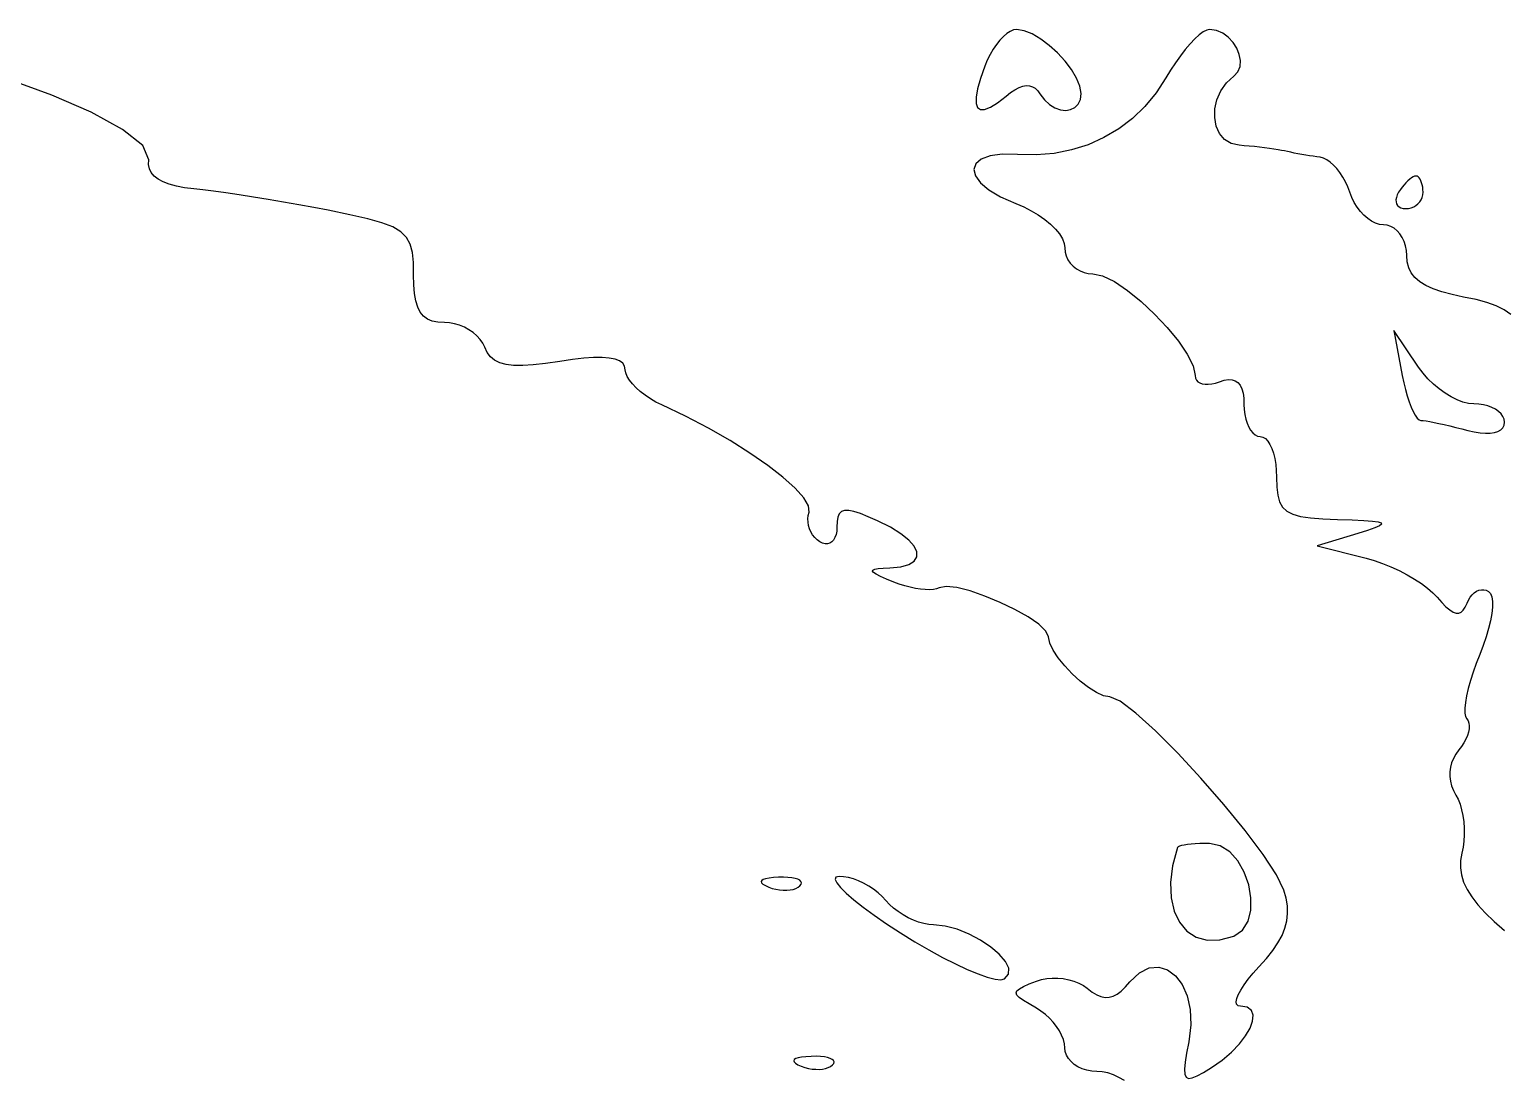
# Model space of a CAD drawing. Header units: millimetres. Extents: x 0 to 1242, y -2208 to 0.
# Drawn here: x 763.4 to 854, y -588.5 to -524 of the extents above; entities that cross this region are included whole.
import ezdxf

# ---------------------------------------------------------------- set-up
doc = ezdxf.new("R2010")
doc.units = ezdxf.units.MM
doc.layers.get('0').update_dxf_attribs({"linetype": 'CONTINUOUS'})

msp = doc.modelspace()

# ---------------------------------------------------------------- linework, layer by layer
for p, q in [((823.223688, -524.435744), (823.00975, -524.661125)), ((823.437674, -524.252207), (823.223688, -524.435744)), ((823.647616, -524.115248), (823.437674, -524.252207)), ((823.849422, -524.029601), (823.647616, -524.115248)), ((824.039, -524), (823.849422, -524.029601)), ((824.492781, -524.072212), (824.039, -524)), ((824.992768, -524.274216), (824.492781, -524.072212)), ((825.516827, -524.584064), (824.992768, -524.274216)), ((835.250374, -524.333882), (834.982048, -524.576864)), ((835.495576, -524.152568), (835.250374, -524.333882)), ((835.712002, -524.039186), (835.495576, -524.152568)), ((835.894, -524), (835.712002, -524.039186)), ((836.310015, -524.059805), (835.894, -524)), ((836.69528, -524.22536), (836.310015, -524.059805)), ((837.039025, -524.475875), (836.69528, -524.22536)), ((837.33048, -524.79056), (837.039025, -524.475875)), ((822.598386, -525.218483), (822.409144, -525.540992)), ((822.799952, -524.923616), (822.598386, -525.218483)), ((823.00975, -524.661125), (822.799952, -524.923616)), ((826.042824, -524.979808), (825.516827, -524.584064)), ((826.548625, -525.4395), (826.042824, -524.979808)), ((827.012096, -525.941192), (826.548625, -525.4395)), ((834.398632, -525.222776), (834.094846, -525.613178)), ((834.69625, -524.87525), (834.398632, -525.222776)), ((834.982048, -524.576864), (834.69625, -524.87525)), ((837.558875, -525.148625), (837.33048, -524.79056)), ((837.71344, -525.52928), (837.558875, -525.148625)), ((822.084, -526.25), (821.815222, -527.016403)), ((822.236318, -525.886409), (822.084, -526.25)), ((822.084, -526.25), (822.084, -526.25)), ((822.409144, -525.540992), (822.236318, -525.886409)), ((827.411103, -526.462936), (827.012096, -525.941192)), ((833.790544, -526.040192), (833.491378, -526.497554)), ((834.094846, -525.613178), (833.790544, -526.040192)), ((837.626455, -526.598885), (837.758, -526.2752)), ((837.783405, -525.911735), (837.71344, -525.52928)), ((837.758, -526.2752), (837.783405, -525.911735)), ((764.775824, -528.03176), (762.0405, -527.03925)), ((821.815222, -527.016403), (821.636216, -527.655024)), ((827.723512, -526.982784), (827.411103, -526.462936)), ((827.927189, -527.478788), (827.723512, -526.982784)), ((833.203, -526.979), (832.604812, -527.899704)), ((833.491378, -526.497554), (833.203, -526.979)), ((833.203, -526.979), (833.203, -526.979)), ((836.918599, -527.282404), (837.378, -526.862)), ((837.378, -526.862), (837.626455, -526.598885)), ((767.197612, -529.08553), (764.775824, -528.03176)), ((821.546574, -528.165281), (821.545888, -528.546592)), ((821.636216, -527.655024), (821.546574, -528.165281)), ((822.862518, -528.498587), (823.387, -528.094)), ((823.387, -528.094), (823.671044, -527.873402)), ((823.671044, -527.873402), (823.936752, -527.698776)), ((823.936752, -527.698776), (824.184688, -527.570074)), ((824.184688, -527.570074), (824.415416, -527.487248)), ((824.415416, -527.487248), (824.6295, -527.45025)), ((824.6295, -527.45025), (824.827504, -527.459032)), ((824.827504, -527.459032), (825.009992, -527.513546)), ((825.009992, -527.513546), (825.177528, -527.613744)), ((825.177528, -527.613744), (825.330676, -527.759578)), ((825.330676, -527.759578), (825.47, -527.951)), ((825.47, -527.951), (825.746175, -528.319663)), ((828, -527.929), (827.927189, -527.478788)), ((827.951975, -528.300407), (828, -527.929)), ((832.604812, -527.899704), (831.917896, -528.730312)), ((836.342253, -528.311108), (836.574032, -527.774232)), ((836.574032, -527.774232), (836.918599, -527.282404)), ((821.545888, -528.546592), (821.63375, -528.798375)), ((821.63375, -528.798375), (821.809752, -528.920048)), ((821.809752, -528.920048), (822.073486, -528.911029)), ((822.073486, -528.911029), (822.424544, -528.770736)), ((822.424544, -528.770736), (822.862518, -528.498587)), ((825.746175, -528.319663), (826.0576, -528.605544)), ((826.0576, -528.605544), (826.389125, -528.808781)), ((826.389125, -528.808781), (826.7256, -528.929512)), ((826.7256, -528.929512), (827.051875, -528.967875)), ((827.051875, -528.967875), (827.3528, -528.924008)), ((827.3528, -528.924008), (827.613225, -528.798049)), ((827.613225, -528.798049), (827.818, -528.590136)), ((827.818, -528.590136), (827.951975, -528.300407)), ((831.917896, -528.730312), (831.149524, -529.467068)), ((836.208875, -529.4145), (836.221216, -528.866656)), ((836.221216, -528.866656), (836.342253, -528.311108)), ((769.121088, -530.13912), (767.197612, -529.08553)), ((831.149524, -529.467068), (830.306968, -530.106216)), ((836.303184, -529.928264), (836.208875, -529.4145)), ((836.502097, -530.381572), (836.303184, -529.928264)), ((770.361476, -531.13109), (769.121088, -530.13912)), ((829.3975, -530.644), (828.428392, -531.076664)), ((830.306968, -530.106216), (829.3975, -530.644)), ((836.803568, -530.748048), (836.502097, -530.381572)), ((837.205551, -531.001316), (836.803568, -530.748048)), ((770.734, -532), (770.361476, -531.13109)), ((822.402648, -531.765648), (821.865562, -531.965292)), ((823.148006, -531.665136), (822.402648, -531.765648)), ((824.101, -531.681), (823.148006, -531.665136)), ((825.235948, -531.706376), (824.101, -531.681)), ((826.340344, -531.611608), (825.235948, -531.706376)), ((827.406916, -531.400452), (826.340344, -531.611608)), ((828.428392, -531.076664), (827.406916, -531.400452)), ((837.706, -531.115), (837.205551, -531.001316)), ((838.009223, -531.13684), (837.706, -531.115)), ((838.322784, -531.16348), (838.009223, -531.13684)), ((838.640821, -531.1942), (838.322784, -531.16348)), ((838.957472, -531.22828), (838.640821, -531.1942)), ((839.266875, -531.265), (838.957472, -531.22828)), ((839.563168, -531.30364), (839.266875, -531.265)), ((839.840489, -531.34348), (839.563168, -531.30364)), ((840.092976, -531.3838), (839.840489, -531.34348)), ((840.314767, -531.42388), (840.092976, -531.3838)), ((840.5, -531.463), (840.314767, -531.42388)), ((840.677197, -531.502616), (840.5, -531.463)), ((840.875736, -531.544128), (840.677197, -531.502616)), ((841.091039, -531.586732), (840.875736, -531.544128)), ((841.318528, -531.629624), (841.091039, -531.586732)), ((841.553625, -531.672), (841.318528, -531.629624)), ((841.791752, -531.713056), (841.553625, -531.672)), ((842.028331, -531.751988), (841.791752, -531.713056)), ((842.258784, -531.787992), (842.028331, -531.751988)), ((842.478533, -531.820264), (842.258784, -531.787992)), ((770.719378, -532.288581), (770.734, -532)), ((770.769184, -532.552568), (770.719378, -532.288581)), ((770.883526, -532.792027), (770.769184, -532.552568)), ((821.537384, -532.246824), (821.41875, -532.593)), ((821.41875, -532.593), (821.510296, -532.986576)), ((821.865562, -531.965292), (821.537384, -532.246824)), ((842.683, -531.848), (842.478533, -531.820264)), ((842.882403, -531.898725), (842.683, -531.848)), ((843.088064, -531.99808), (842.882403, -531.898725)), ((843.296161, -532.141535), (843.088064, -531.99808)), ((843.502872, -532.32456), (843.296161, -532.141535)), ((843.704375, -532.542625), (843.502872, -532.32456)), ((843.896848, -532.7912), (843.704375, -532.542625)), ((771.062512, -533.007024), (770.883526, -532.792027)), ((771.30625, -533.197625), (771.062512, -533.007024)), ((771.614848, -533.363896), (771.30625, -533.197625)), ((771.988414, -533.505903), (771.614848, -533.363896)), ((772.427056, -533.623712), (771.988414, -533.505903)), ((821.510296, -532.986576), (821.812658, -533.410308)), ((821.812658, -533.410308), (822.326472, -533.846952)), ((844.076469, -533.065755), (843.896848, -532.7912)), ((844.239416, -533.36176), (844.076469, -533.065755)), ((844.381867, -533.674685), (844.239416, -533.36176)), ((847.832757, -533.54145), (847.717368, -533.6848)), ((847.949664, -533.4104), (847.832757, -533.54145)), ((848.065875, -533.29375), (847.949664, -533.4104)), ((848.179176, -533.1936), (848.065875, -533.29375)), ((848.287353, -533.11205), (848.179176, -533.1936)), ((848.388192, -533.0512), (848.287353, -533.11205)), ((848.479479, -533.01315), (848.388192, -533.0512)), ((848.559, -533), (848.479479, -533.01315)), ((848.630397, -533.01315), (848.559, -533)), ((848.698176, -533.0512), (848.630397, -533.01315)), ((848.761419, -533.11205), (848.698176, -533.0512)), ((848.819208, -533.1936), (848.761419, -533.11205)), ((848.870625, -533.29375), (848.819208, -533.1936)), ((848.914752, -533.4104), (848.870625, -533.29375)), ((848.950671, -533.54145), (848.914752, -533.4104)), ((848.977464, -533.6848), (848.950671, -533.54145)), ((772.930882, -533.717389), (772.427056, -533.623712)), ((773.5, -533.787), (772.930882, -533.717389)), ((774.053974, -533.846776), (773.5, -533.787)), ((774.714352, -533.930048), (774.053974, -533.846776)), ((775.463818, -534.034032), (774.714352, -533.930048)), ((776.285056, -534.155944), (775.463818, -534.034032)), ((777.16075, -534.293), (776.285056, -534.155944)), ((778.073584, -534.442416), (777.16075, -534.293)), ((779.006242, -534.601408), (778.073584, -534.442416)), ((822.326472, -533.846952), (823.052374, -534.279264)), ((823.052374, -534.279264), (823.991, -534.69)), ((844.5, -534), (844.381867, -533.674685)), ((844.621407, -534.3233), (844.5, -534)), ((844.773336, -534.6304), (844.621407, -534.3233)), ((847.359432, -534.3152), (847.335318, -534.45855)), ((847.335318, -534.45855), (847.340736, -534.5896)), ((847.414014, -534.16165), (847.359432, -534.3152)), ((847.5, -534), (847.414014, -534.16165)), ((847.605711, -533.83835), (847.5, -534)), ((847.5, -534), (847.5, -534)), ((847.717368, -533.6848), (847.605711, -533.83835)), ((848.794848, -534.5896), (848.881254, -534.45855)), ((848.881254, -534.45855), (848.945736, -534.3152)), ((848.945736, -534.3152), (848.986062, -534.16165)), ((848.994213, -533.83835), (848.977464, -533.6848)), ((848.986062, -534.16165), (849, -534)), ((849, -534), (848.994213, -533.83835)), ((779.941408, -534.767192), (779.006242, -534.601408)), ((780.861766, -534.936984), (779.941408, -534.767192)), ((781.75, -535.108), (780.861766, -534.936984)), ((783.088429, -535.379587), (781.75, -535.108)), ((784.178752, -535.628056), (783.088429, -535.379587)), ((823.991, -534.69), (824.477417, -534.894548)), ((824.477417, -534.894548), (824.939456, -535.129384)), ((824.939456, -535.129384), (825.370799, -535.388796)), ((825.370799, -535.388796), (825.765128, -535.667072)), ((844.951449, -534.9171), (844.773336, -534.6304)), ((845.151408, -535.1792), (844.951449, -534.9171)), ((845.368875, -535.4125), (845.151408, -535.1792)), ((845.599512, -535.6128), (845.368875, -535.4125)), ((847.340736, -534.5896), (847.37475, -534.70625)), ((847.37475, -534.70625), (847.436424, -534.8064)), ((847.436424, -534.8064), (847.524822, -534.88795)), ((847.524822, -534.88795), (847.639008, -534.9488)), ((847.639008, -534.9488), (847.778046, -534.98685)), ((847.778046, -534.98685), (847.941, -535)), ((847.941, -535), (848.112078, -534.98685)), ((848.112078, -534.98685), (848.274624, -534.9488)), ((848.274624, -534.9488), (848.426406, -534.88795)), ((848.426406, -534.88795), (848.565192, -534.8064)), ((848.565192, -534.8064), (848.68875, -534.70625)), ((848.68875, -534.70625), (848.794848, -534.5896)), ((785.046223, -535.872469), (784.178752, -535.628056)), ((785.716096, -536.131888), (785.046223, -535.872469)), ((786.213625, -536.425375), (785.716096, -536.131888)), ((825.765128, -535.667072), (826.116125, -535.9585)), ((826.116125, -535.9585), (826.417472, -536.257368)), ((826.417472, -536.257368), (826.662851, -536.557964)), ((845.838981, -535.7759), (845.599512, -535.6128)), ((846.082944, -535.8976), (845.838981, -535.7759)), ((846.327063, -535.9737), (846.082944, -535.8976)), ((846.567, -536), (846.327063, -535.9737)), ((846.798608, -536.024839), (846.567, -536)), ((847.018624, -536.096712), (846.798608, -536.024839)), ((847.224036, -536.211653), (847.018624, -536.096712)), ((847.411832, -536.365696), (847.224036, -536.211653)), ((786.564064, -536.771992), (786.213625, -536.425375)), ((786.792667, -537.190801), (786.564064, -536.771992)), ((786.924688, -537.700864), (786.792667, -537.190801)), ((826.662851, -536.557964), (826.845944, -536.854576)), ((826.845944, -536.854576), (826.960433, -537.141492)), ((826.960433, -537.141492), (827, -537.413)), ((847.579, -536.554875), (847.411832, -536.365696)), ((847.722528, -536.775224), (847.579, -536.554875)), ((847.839404, -537.022777), (847.722528, -536.775224)), ((847.926616, -537.293568), (847.839404, -537.022777)), ((786.985381, -538.321243), (786.924688, -537.700864)), ((827, -537.413), (827.022589, -537.669575)), ((827.022589, -537.669575), (827.087952, -537.91328)), ((827.087952, -537.91328), (827.192483, -538.140785)), ((847.981152, -537.583631), (847.926616, -537.293568)), ((848, -537.889), (847.981152, -537.583631)), ((848.029574, -538.279372), (848, -537.889)), ((787, -539.071), (786.985381, -538.321243)), ((827.192483, -538.140785), (827.332576, -538.34876)), ((827.332576, -538.34876), (827.504625, -538.533875)), ((827.504625, -538.533875), (827.705024, -538.6928)), ((827.705024, -538.6928), (827.930167, -538.822205)), ((827.930167, -538.822205), (828.176448, -538.91876)), ((828.176448, -538.91876), (828.440261, -538.979135)), ((828.440261, -538.979135), (828.718, -539)), ((828.718, -539), (829.317931, -539.128384)), ((848.120672, -538.632616), (848.029574, -538.279372)), ((848.276858, -538.951324), (848.120672, -538.632616)), ((848.501696, -539.238088), (848.276858, -538.951324)), ((787.014502, -539.689313), (787, -539.071)), ((787.059976, -540.223104), (787.014502, -539.689313)), ((829.317931, -539.128384), (830.041408, -539.484312)), ((830.041408, -539.484312), (830.844457, -540.023948)), ((848.79875, -539.4955), (848.501696, -539.238088)), ((849.171584, -539.726152), (848.79875, -539.4955)), ((849.623762, -539.932636), (849.171584, -539.726152)), ((850.158848, -540.117544), (849.623762, -539.932636)), ((787.139374, -540.676951), (787.059976, -540.223104)), ((787.255648, -541.055432), (787.139374, -540.676951)), ((830.844457, -540.023948), (831.683104, -540.703456)), ((831.683104, -540.703456), (832.513375, -541.479)), ((850.780406, -540.283468), (850.158848, -540.117544)), ((851.492, -540.433), (850.780406, -540.283468)), ((852.260133, -540.594635), (851.492, -540.433)), ((852.925144, -540.77592), (852.260133, -540.594635)), ((853.495751, -540.984025), (852.925144, -540.77592)), ((787.41175, -541.363125), (787.255648, -541.055432)), ((787.610632, -541.604608), (787.41175, -541.363125)), ((787.855246, -541.784459), (787.610632, -541.604608)), ((832.513375, -541.479), (833.291296, -542.306744)), ((853.980672, -541.22612), (853.495751, -540.984025)), ((854.388625, -541.509375), (853.980672, -541.22612)), ((788.148544, -541.907256), (787.855246, -541.784459)), ((788.493478, -541.977577), (788.148544, -541.907256)), ((788.893, -542), (788.493478, -541.977577)), ((789.206623, -542.01993), (788.893, -542)), ((789.519424, -542.0776), (789.206623, -542.01993)), ((789.826201, -542.16983), (789.519424, -542.0776)), ((790.121752, -542.29344), (789.826201, -542.16983)), ((790.400875, -542.44525), (790.121752, -542.29344)), ((790.658368, -542.62208), (790.400875, -542.44525)), ((790.889029, -542.82075), (790.658368, -542.62208)), ((833.291296, -542.306744), (833.972893, -543.142852)), ((848.728, -544.75), (847.213, -542.5)), ((847.213, -542.5), (847.723, -545.25)), ((791.087656, -543.03808), (790.889029, -542.82075)), ((791.249047, -543.27089), (791.087656, -543.03808)), ((791.368, -543.516), (791.249047, -543.27089)), ((791.521998, -543.837119), (791.368, -543.516)), ((833.972893, -543.142852), (834.514192, -543.943488)), ((791.721464, -544.101952), (791.521998, -543.837119)), ((791.974906, -544.312113), (791.721464, -544.101952)), ((792.290832, -544.469216), (791.974906, -544.312113)), ((792.67775, -544.574875), (792.290832, -544.469216)), ((795.975, -544.388), (795.105502, -544.515351)), ((796.754492, -544.274353), (795.975, -544.388)), ((797.447296, -544.196904), (796.754492, -544.274353)), ((798.054504, -544.155791), (797.447296, -544.196904)), ((798.577208, -544.151152), (798.054504, -544.155791)), ((799.0165, -544.183125), (798.577208, -544.151152)), ((799.373472, -544.251848), (799.0165, -544.183125)), ((799.649216, -544.357459), (799.373472, -544.251848)), ((799.844824, -544.500096), (799.649216, -544.357459)), ((834.514192, -543.943488), (834.871219, -544.664816)), ((793.144168, -544.630704), (792.67775, -544.574875)), ((793.698594, -544.638317), (793.144168, -544.630704)), ((794.349536, -544.599328), (793.698594, -544.638317)), ((795.105502, -544.515351), (794.349536, -544.599328)), ((799.961388, -544.679897), (799.844824, -544.500096)), ((800, -544.897), (799.961388, -544.679897)), ((800.029601, -545.096643), (800, -544.897)), ((800.115248, -545.312144), (800.029601, -545.096643)), ((800.252207, -545.538961), (800.115248, -545.312144)), ((834.871219, -544.664816), (835, -545.263)), ((835, -545.263), (835.019725, -545.409148)), ((847.723, -545.25), (847.813892, -545.694835)), ((847.723, -545.25), (847.723, -545.25)), ((848.997803, -545.113591), (848.728, -544.75)), ((849.302064, -545.459008), (848.997803, -545.113591)), ((800.435744, -545.772552), (800.252207, -545.538961)), ((800.661125, -546.008375), (800.435744, -545.772552)), ((800.923616, -546.241888), (800.661125, -546.008375)), ((801.218483, -546.468549), (800.923616, -546.241888)), ((835.019725, -545.409148), (835.0768, -545.533264)), ((835.0768, -545.533264), (835.168075, -545.634556)), ((835.168075, -545.634556), (835.2904, -545.712232)), ((835.2904, -545.712232), (835.440625, -545.7655)), ((835.440625, -545.7655), (835.6156, -545.793568)), ((835.6156, -545.793568), (835.812175, -545.795644)), ((835.812175, -545.795644), (836.0272, -545.770936)), ((836.0272, -545.770936), (836.257525, -545.718652)), ((836.257525, -545.718652), (836.5, -545.638)), ((836.5, -545.638), (836.78986, -545.545838)), ((836.78986, -545.545838), (837.04768, -545.504184)), ((837.04768, -545.504184), (837.27382, -545.513386)), ((837.27382, -545.513386), (837.46864, -545.573792)), ((837.46864, -545.573792), (837.6325, -545.68575)), ((837.6325, -545.68575), (837.76576, -545.849608)), ((837.76576, -545.849608), (837.86878, -546.065714)), ((837.86878, -546.065714), (837.94192, -546.334416)), ((847.813892, -545.694835), (847.916376, -546.11768)), ((847.916376, -546.11768), (848.028064, -546.512745)), ((849.633661, -545.781517), (849.302064, -545.459008)), ((849.985472, -546.076384), (849.633661, -545.781517)), ((850.350375, -546.338875), (849.985472, -546.076384)), ((801.540992, -546.683816), (801.218483, -546.468549)), ((801.886409, -546.883147), (801.540992, -546.683816)), ((802.25, -547.062), (801.886409, -546.883147)), ((803.704349, -547.753343), (802.25, -547.062)), ((837.94192, -546.334416), (837.98554, -546.656062)), ((837.98554, -546.656062), (838, -547.031)), ((838, -547.031), (838.01315, -547.349301)), ((848.028064, -546.512745), (848.146568, -546.87424)), ((848.146568, -546.87424), (848.2695, -547.196375)), ((850.721248, -546.564256), (850.350375, -546.338875)), ((851.090969, -546.747793), (850.721248, -546.564256)), ((851.452416, -546.884752), (851.090969, -546.747793)), ((851.798467, -546.970399), (851.452416, -546.884752)), ((852.122, -547), (851.798467, -546.970399)), ((852.425603, -547.014671), (852.122, -547)), ((852.713984, -547.057128), (852.425603, -547.014671)), ((852.983201, -547.125037), (852.713984, -547.057128)), ((853.229312, -547.216064), (852.983201, -547.125037)), ((805.108232, -548.490064), (803.704349, -547.753343)), ((838.01315, -547.349301), (838.0512, -547.651648)), ((838.0512, -547.651648), (838.11205, -547.933907)), ((838.11205, -547.933907), (838.1936, -548.191944)), ((848.2695, -547.196375), (848.394472, -547.47336)), ((848.394472, -547.47336), (848.519096, -547.699405)), ((848.519096, -547.699405), (848.640984, -547.86872)), ((848.640984, -547.86872), (848.757748, -547.975515)), ((848.757748, -547.975515), (848.867, -548.014)), ((848.867, -548.014), (848.998889, -548.024012)), ((848.998889, -548.024012), (849.181712, -548.048976)), ((849.181712, -548.048976), (849.409403, -548.087584)), ((849.409403, -548.087584), (849.675896, -548.138528)), ((853.448375, -547.327875), (853.229312, -547.216064)), ((853.636448, -547.458136), (853.448375, -547.327875)), ((853.789589, -547.604513), (853.636448, -547.458136)), ((853.903856, -547.764672), (853.789589, -547.604513)), ((853.975307, -547.936279), (853.903856, -547.764672)), ((854, -548.117), (853.975307, -547.936279)), ((806.434703, -549.252501), (805.108232, -548.490064)), ((838.1936, -548.191944), (838.29375, -548.421625)), ((838.29375, -548.421625), (838.4104, -548.618816)), ((838.4104, -548.618816), (838.54145, -548.779383)), ((838.54145, -548.779383), (838.6848, -548.899192)), ((838.6848, -548.899192), (838.83835, -548.974109)), ((838.83835, -548.974109), (839, -549)), ((839, -549), (839.16165, -549.032875)), ((849.675896, -548.138528), (849.975125, -548.2005)), ((849.975125, -548.2005), (850.301024, -548.272192)), ((850.301024, -548.272192), (850.647527, -548.352296)), ((850.647527, -548.352296), (851.008568, -548.439504)), ((851.008568, -548.439504), (851.378081, -548.532508)), ((851.378081, -548.532508), (851.75, -548.63)), ((851.75, -548.63), (852.14105, -548.721692)), ((852.14105, -548.721692), (852.5024, -548.779976)), ((852.5024, -548.779976), (852.83135, -548.805464)), ((852.83135, -548.805464), (853.1252, -548.798768)), ((853.1252, -548.798768), (853.38125, -548.7605)), ((853.38125, -548.7605), (853.5968, -548.691272)), ((853.5968, -548.691272), (853.76915, -548.591696)), ((853.76915, -548.591696), (853.8956, -548.462384)), ((853.8956, -548.462384), (853.97345, -548.303948)), ((853.97345, -548.303948), (854, -548.117)), ((807.656816, -550.020992), (806.434703, -549.252501)), ((839.16165, -549.032875), (839.3152, -549.128)), ((839.3152, -549.128), (839.45855, -549.280125)), ((839.45855, -549.280125), (839.5896, -549.484)), ((839.5896, -549.484), (839.70625, -549.734375)), ((839.70625, -549.734375), (839.8064, -550.026)), ((808.747625, -550.775875), (807.656816, -550.020992)), ((809.680184, -551.497488), (808.747625, -550.775875)), ((839.8064, -550.026), (839.88795, -550.353625)), ((839.88795, -550.353625), (839.9488, -550.712)), ((839.9488, -550.712), (839.98685, -551.095875)), ((810.427547, -552.166169), (809.680184, -551.497488)), ((839.98685, -551.095875), (840, -551.5)), ((840, -551.5), (840.015711, -552.106239)), ((810.962768, -552.762256), (810.427547, -552.166169)), ((840.015711, -552.106239), (840.072528, -552.608672)), ((840.072528, -552.608672), (840.184977, -553.017373)), ((811.258901, -553.266087), (810.962768, -552.762256)), ((811.289, -553.658), (811.258901, -553.266087)), ((840.184977, -553.017373), (840.367584, -553.342416)), ((840.367584, -553.342416), (840.634875, -553.593875)), ((811.21852, -554.056472), (811.23906, -553.853804)), ((811.226, -554.262188), (811.21852, -554.056472)), ((811.26012, -554.467136), (811.226, -554.262188)), ((811.23906, -553.853804), (811.289, -553.658)), ((813.013921, -554.233003), (813, -554.58)), ((813.060608, -553.957424), (813.013921, -554.233003)), ((813.147447, -553.752081), (813.060608, -553.957424)), ((813.281824, -553.615792), (813.147447, -553.752081)), ((813.471125, -553.547375), (813.281824, -553.615792)), ((813.722736, -553.545648), (813.471125, -553.547375)), ((814.044043, -553.609429), (813.722736, -553.545648)), ((814.442432, -553.737536), (814.044043, -553.609429)), ((814.925289, -553.928787), (814.442432, -553.737536)), ((815.5, -554.182), (814.925289, -553.928787)), ((816.29374, -554.58114), (815.5, -554.182)), ((840.634875, -553.593875), (841.001376, -553.781824)), ((841.001376, -553.781824), (841.481613, -553.916337)), ((841.481613, -553.916337), (842.090112, -554.007488)), ((842.090112, -554.007488), (842.841399, -554.065351)), ((842.841399, -554.065351), (843.75, -554.1)), ((843.75, -554.1), (844.644734, -554.127154)), ((844.644734, -554.127154), (845.355712, -554.158592)), ((845.355712, -554.158592), (845.887698, -554.197578)), ((845.887698, -554.197578), (846.245456, -554.247376)), ((846.245456, -554.247376), (846.43375, -554.31125)), ((846.457344, -554.392464), (846.321002, -554.494282)), ((846.43375, -554.31125), (846.457344, -554.392464)), ((811.3195, -554.6675), (811.26012, -554.467136)), ((811.40276, -554.859464), (811.3195, -554.6675)), ((811.50852, -555.039212), (811.40276, -554.859464)), ((811.6354, -555.202928), (811.50852, -555.039212)), ((811.78202, -555.346796), (811.6354, -555.202928)), ((812.881983, -555.21234), (812.796096, -555.3608)), ((812.946072, -555.03148), (812.881983, -555.21234)), ((812.986149, -554.82008), (812.946072, -555.03148)), ((813, -554.58), (812.986149, -554.82008)), ((816.934, -554.97992), (816.29374, -554.58114)), ((817.41844, -555.36928), (816.934, -554.97992)), ((845, -554.956), (842.5, -555.713)), ((845.587566, -554.772786), (845, -554.956)), ((846.029488, -554.619968), (845.587566, -554.772786)), ((846.321002, -554.494282), (846.029488, -554.619968)), ((811.947, -555.467), (811.78202, -555.346796)), ((812.117181, -555.552), (811.947, -555.467)), ((812.278848, -555.59344), (812.117181, -555.552)), ((812.429787, -555.59318), (812.278848, -555.59344)), ((812.567784, -555.55308), (812.429787, -555.59318)), ((812.690625, -555.475), (812.567784, -555.55308)), ((812.796096, -555.3608), (812.690625, -555.475)), ((817.74472, -555.74016), (817.41844, -555.36928)), ((817.9105, -556.0835), (817.74472, -555.74016)), ((817.91344, -556.39024), (817.9105, -556.0835)), ((842.5, -555.713), (845.5, -556.476)), ((815.207024, -557.207216), (815.327752, -557.156373)), ((815.327752, -557.156373), (815.542368, -557.118472)), ((815.542368, -557.118472), (815.850056, -557.090639)), ((815.850056, -557.090639), (816.25, -557.07)), ((816.25, -557.07), (816.92182, -557.00026)), ((816.92182, -557.00026), (817.42144, -556.85768)), ((817.42144, -556.85768), (817.7512, -556.65132)), ((817.7512, -556.65132), (817.91344, -556.39024)), ((845.5, -556.476), (846.002893, -556.620873)), ((846.002893, -556.620873), (846.515464, -556.800144)), ((846.515464, -556.800144), (847.028551, -557.008791)), ((847.028551, -557.008791), (847.532992, -557.241792)), ((815.181, -557.273875), (815.207024, -557.207216)), ((815.250496, -557.359224), (815.181, -557.273875)), ((815.416328, -557.466137), (815.250496, -557.359224)), ((815.679312, -557.597488), (815.416328, -557.466137)), ((816.040264, -557.756151), (815.679312, -557.597488)), ((816.5, -557.945), (816.040264, -557.756151)), ((816.833469, -558.069286), (816.5, -557.945)), ((847.532992, -557.241792), (848.019625, -557.494125)), ((848.019625, -557.494125), (848.479288, -557.760768)), ((848.479288, -557.760768), (848.902819, -558.036699)), ((848.902819, -558.036699), (849.281056, -558.316896)), ((817.169992, -558.175848), (816.833469, -558.069286)), ((817.503743, -558.263942), (817.169992, -558.175848)), ((817.828896, -558.332824), (817.503743, -558.263942)), ((818.139625, -558.38175), (817.828896, -558.332824)), ((818.430104, -558.409976), (818.139625, -558.38175)), ((818.694507, -558.416758), (818.430104, -558.409976)), ((818.927008, -558.401352), (818.694507, -558.416758)), ((819.121781, -558.363014), (818.927008, -558.401352)), ((819.273, -558.301), (819.121781, -558.363014)), ((819.71116, -558.212323), (819.273, -558.301)), ((820.36736, -558.284704), (819.71116, -558.212323)), ((821.17938, -558.490261), (820.36736, -558.284704)), ((822.085, -558.801112), (821.17938, -558.490261)), ((823.022, -559.189375), (822.085, -558.801112)), ((849.281056, -558.316896), (849.604837, -558.596337)), ((849.604837, -558.596337), (849.865, -558.87)), ((849.865, -558.87), (850.152171, -559.198613)), ((851.787347, -559.047846), (851.892136, -558.875008)), ((851.892136, -558.875008), (852.011589, -558.727022)), ((852.011589, -558.727022), (852.142928, -558.605424)), ((852.142928, -558.605424), (852.283375, -558.51175)), ((852.283375, -558.51175), (852.430152, -558.447536)), ((852.430152, -558.447536), (852.580481, -558.414318)), ((852.580481, -558.414318), (852.731584, -558.413632)), ((852.731584, -558.413632), (852.880683, -558.447014)), ((852.880683, -558.447014), (853.025, -558.516)), ((853.025, -558.516), (853.144739, -558.645321)), ((853.144739, -558.645321), (853.222712, -558.853848)), ((853.222712, -558.853848), (853.260053, -559.133427)), ((823.92816, -559.627168), (823.022, -559.189375)), ((824.74126, -560.086609), (823.92816, -559.627168)), ((850.152171, -559.198613), (850.409888, -559.461184)), ((850.409888, -559.461184), (850.640557, -559.658211)), ((850.640557, -559.658211), (850.846584, -559.790192)), ((850.846584, -559.790192), (851.030375, -559.857625)), ((851.030375, -559.857625), (851.194336, -559.861008)), ((851.194336, -559.861008), (851.340873, -559.800839)), ((851.340873, -559.800839), (851.472392, -559.677616)), ((851.472392, -559.677616), (851.591299, -559.491837)), ((851.591299, -559.491837), (851.7, -559.244)), ((851.7, -559.244), (851.787347, -559.047846)), ((853.217375, -559.873125), (853.139624, -560.316936)), ((853.257896, -559.475904), (853.217375, -559.873125)), ((853.260053, -559.133427), (853.257896, -559.475904)), ((825.39908, -560.539816), (824.74126, -560.086609)), ((825.8394, -560.958907), (825.39908, -560.539816)), ((853.139624, -560.316936), (853.025777, -560.799183)), ((826, -561.316), (825.8394, -560.958907)), ((826.074746, -561.688882), (826, -561.316)), ((852.876968, -561.311712), (852.694331, -561.846369)), ((853.025777, -560.799183), (852.876968, -561.311712)), ((826.282488, -562.125376), (826.074746, -561.688882)), ((826.598482, -562.601254), (826.282488, -562.125376)), ((852.479, -562.395), (852.260637, -562.944597)), ((852.694331, -561.846369), (852.479, -562.395)), ((826.997984, -563.092288), (826.598482, -562.601254)), ((827.45625, -563.57425), (826.997984, -563.092288)), ((852.068656, -563.482056), (851.904719, -563.999079)), ((852.260637, -562.944597), (852.068656, -563.482056)), ((827.948536, -564.022912), (827.45625, -563.57425)), ((828.450098, -564.414046), (827.948536, -564.022912)), ((851.904719, -563.999079), (851.770488, -564.487368)), ((828.936192, -564.723424), (828.450098, -564.414046)), ((829.382074, -564.926818), (828.936192, -564.723424)), ((829.763, -565), (829.382074, -564.926818)), ((830.396721, -565.264616), (829.763, -565)), ((831.361048, -565.993608), (830.396721, -565.264616)), ((851.667625, -564.938625), (851.597792, -565.344552)), ((851.770488, -564.487368), (851.667625, -564.938625)), ((832.568327, -567.089692), (831.361048, -565.993608)), ((851.597792, -565.344552), (851.562651, -565.696851)), ((851.562651, -565.696851), (851.563864, -565.987224)), ((851.563864, -565.987224), (851.603093, -566.207373)), ((851.603093, -566.207373), (851.682, -566.349)), ((833.930904, -568.455584), (832.568327, -567.089692)), ((851.682, -566.349), (851.765299, -566.4635)), ((851.765299, -566.4635), (851.816672, -566.60572)), ((851.827696, -566.95724), (851.789375, -567.1585)), ((851.816672, -566.60572), (851.837133, -566.77164)), ((851.837133, -566.77164), (851.827696, -566.95724)), ((851.511248, -567.81604), (851.367531, -568.03974)), ((851.630137, -567.59192), (851.511248, -567.81604)), ((851.723184, -567.3714), (851.630137, -567.59192)), ((851.789375, -567.1585), (851.723184, -567.3714)), ((835.361125, -569.994), (833.930904, -568.455584)), ((850.868288, -568.771976), (850.757182, -569.043944)), ((851.015946, -568.509572), (850.868288, -568.771976)), ((851.2, -568.259), (851.015946, -568.509572)), ((851.367531, -568.03974), (851.2, -568.259)), ((850.64525, -569.6075), (850.644736, -569.894552)), ((850.682784, -569.323208), (850.64525, -569.6075)), ((850.757182, -569.043944), (850.682784, -569.323208)), ((836.771336, -571.607656), (835.361125, -569.994)), ((850.644736, -569.894552), (850.681398, -570.182096)), ((850.681398, -570.182096), (850.755392, -570.467864)), ((850.755392, -570.467864), (850.866874, -570.749588)), ((838.073883, -573.199268), (836.771336, -571.607656)), ((850.866874, -570.749588), (851.016, -571.025)), ((851.016, -571.025), (851.154557, -571.28847)), ((851.154557, -571.28847), (851.272696, -571.59268)), ((851.272696, -571.59268), (851.369619, -571.93013)), ((851.369619, -571.93013), (851.444528, -572.29332)), ((851.444528, -572.29332), (851.496625, -572.67475)), ((839.181112, -574.671552), (838.073883, -573.199268)), ((851.496625, -572.67475), (851.525112, -573.06692)), ((851.529191, -573.46233), (851.508064, -573.85348)), ((851.525112, -573.06692), (851.529191, -573.46233)), ((833.917, -574.25), (833.620813, -575.368835)), ((833.955038, -574.209466), (833.917, -574.25)), ((833.917, -574.25), (833.917, -574.25)), ((834.039384, -574.171008), (833.955038, -574.209466)), ((834.165886, -574.135142), (834.039384, -574.171008)), ((834.330392, -574.102384), (834.165886, -574.135142)), ((834.52875, -574.07325), (834.330392, -574.102384)), ((834.756808, -574.048256), (834.52875, -574.07325)), ((835.010414, -574.027918), (834.756808, -574.048256)), ((835.285416, -574.012752), (835.010414, -574.027918)), ((835.577662, -574.003274), (835.285416, -574.012752)), ((835.883, -574), (835.577662, -574.003274)), ((836.546533, -574.137338), (835.883, -574)), ((837.133344, -574.513584), (836.546533, -574.137338)), ((851.460933, -574.23287), (851.387, -574.593)), ((851.508064, -573.85348), (851.460933, -574.23287)), ((837.629351, -575.075086), (837.133344, -574.513584)), ((838.020472, -575.768192), (837.629351, -575.075086)), ((840.005369, -575.927224), (839.181112, -574.671552)), ((851.306135, -575.044689), (851.29448, -575.489112)), ((851.387, -574.593), (851.306135, -575.044689)), ((808.621949, -576.170341), (808.471288, -576.220472)), ((808.830216, -576.129624), (808.621949, -576.170341)), ((809.095447, -576.098963), (808.830216, -576.129624)), ((809.417, -576.079), (809.095447, -576.098963)), ((809.718822, -576.074287), (809.417, -576.079)), ((809.990056, -576.085216), (809.718822, -576.074287)), ((810.227954, -576.110689), (809.990056, -576.085216)), ((810.429768, -576.149608), (810.227954, -576.110689)), ((810.59275, -576.200875), (810.429768, -576.149608)), ((812.935698, -576.075339), (812.891104, -576.210112)), ((813.128, -576.026), (812.935698, -576.075339)), ((813.407406, -576.041595), (813.128, -576.026)), ((813.704608, -576.09472), (813.407406, -576.041595)), ((814.013582, -576.182285), (813.704608, -576.09472)), ((814.328304, -576.3012), (814.013582, -576.182285)), ((833.620813, -575.368835), (833.495584, -576.40424)), ((838.292625, -576.53925), (838.020472, -575.768192)), ((840.459, -576.869), (840.005369, -575.927224)), ((851.29448, -575.489112), (851.354645, -575.931003)), ((851.354645, -575.931003), (851.48924, -576.375096)), ((808.378875, -576.279375), (808.345352, -576.346408)), ((808.345352, -576.346408), (808.371361, -576.420929)), ((808.371361, -576.420929), (808.457544, -576.502296)), ((808.471288, -576.220472), (808.378875, -576.279375)), ((808.457544, -576.502296), (808.604543, -576.589867)), ((808.604543, -576.589867), (808.813, -576.683)), ((808.813, -576.683), (809.032887, -576.759979)), ((808.813, -576.683), (808.813, -576.683)), ((809.032887, -576.759979), (809.257256, -576.817632)), ((809.257256, -576.817632), (809.482069, -576.856133)), ((809.482069, -576.856133), (809.703288, -576.875656)), ((809.703288, -576.875656), (809.916875, -576.876375)), ((809.916875, -576.876375), (810.118792, -576.858464)), ((810.118792, -576.858464), (810.305001, -576.822097)), ((810.305001, -576.822097), (810.471464, -576.767448)), ((810.471464, -576.767448), (810.614143, -576.694691)), ((810.714152, -576.263392), (810.59275, -576.200875)), ((810.614143, -576.694691), (810.729, -576.604)), ((810.791226, -576.336061), (810.714152, -576.263392)), ((810.729, -576.604), (810.801398, -576.507463)), ((810.821224, -576.417784), (810.791226, -576.336061)), ((810.801398, -576.507463), (810.821224, -576.417784)), ((812.891104, -576.210112), (812.986286, -576.423053)), ((812.986286, -576.423053), (813.213312, -576.706896)), ((813.213312, -576.706896), (813.56425, -577.054375)), ((813.56425, -577.054375), (814.031168, -577.458224)), ((814.64275, -576.448375), (814.328304, -576.3012)), ((814.950896, -576.62072), (814.64275, -576.448375)), ((815.246718, -576.815145), (814.950896, -576.62072)), ((815.524192, -577.02856), (815.246718, -576.815145)), ((815.777294, -577.257875), (815.524192, -577.02856)), ((833.495584, -576.40424), (833.530711, -577.339565)), ((838.431728, -577.334608), (838.292625, -576.53925)), ((840.591489, -577.364684), (840.459, -576.869)), ((851.48924, -576.375096), (851.700875, -576.826125)), ((851.700875, -576.826125), (851.99216, -577.288824)), ((814.031168, -577.458224), (814.606134, -577.911177)), ((814.606134, -577.911177), (815.281216, -578.405968)), ((816, -577.5), (815.777294, -577.257875)), ((816.223494, -577.742475), (816, -577.5)), ((816.478872, -577.9728), (816.223494, -577.742475)), ((816.759978, -578.187825), (816.478872, -577.9728)), ((833.530711, -577.339565), (833.715592, -578.15816)), ((838.423699, -578.100614), (838.431728, -577.334608)), ((840.665472, -577.839272), (840.591489, -577.364684)), ((840.679023, -578.298668), (840.665472, -577.839272)), ((851.99216, -577.288824), (852.365705, -577.767927)), ((852.365705, -577.767927), (852.82412, -578.268168)), ((815.281216, -578.405968), (816.048482, -578.935331)), ((817.060656, -578.3844), (816.759978, -578.187825)), ((817.37475, -578.559375), (817.060656, -578.3844)), ((817.696104, -578.7096), (817.37475, -578.559375)), ((818.018562, -578.831925), (817.696104, -578.7096)), ((818.335968, -578.9232), (818.018562, -578.831925)), ((833.715592, -578.15816), (834.039625, -578.843375)), ((834.039625, -578.843375), (834.492208, -579.37856)), ((837.909917, -579.329962), (838.254456, -578.783616)), ((838.254456, -578.783616), (838.423699, -578.100614)), ((840.517125, -579.1955), (840.630216, -578.748776)), ((840.630216, -578.748776), (840.679023, -578.298668)), ((852.82412, -578.268168), (853.370015, -578.794281)), ((853.370015, -578.794281), (854.006, -579.351)), ((816.048482, -578.935331), (816.9, -579.492)), ((816.9, -579.492), (817.786089, -580.039952)), ((816.9, -579.492), (816.9, -579.492)), ((818.642166, -578.980275), (818.335968, -578.9232)), ((818.931, -579), (818.642166, -578.980275)), ((819.644931, -579.071705), (818.931, -579)), ((820.387728, -579.26968), (819.644931, -579.071705)), ((821.125497, -579.568215), (820.387728, -579.26968)), ((821.824344, -579.9416), (821.125497, -579.568215)), ((834.492208, -579.37856), (835.062739, -579.747065)), ((835.062739, -579.747065), (835.740616, -579.93224)), ((836.515237, -579.917435), (837.376, -579.686)), ((837.376, -579.686), (837.909917, -579.329962)), ((840.090387, -580.102412), (840.337824, -579.644744)), ((840.337824, -579.644744), (840.517125, -579.1955)), ((817.786089, -580.039952), (818.653392, -580.544656)), ((818.653392, -580.544656), (819.488463, -581.000184)), ((822.450375, -580.364125), (821.824344, -579.9416)), ((822.969696, -580.81008), (822.450375, -580.364125)), ((835.740616, -579.93224), (836.515237, -579.917435)), ((839.383401, -581.066636), (839.772888, -580.574408)), ((839.772888, -580.574408), (840.090387, -580.102412)), ((819.488463, -581.000184), (820.277856, -581.400608)), ((820.277856, -581.400608), (821.008125, -581.74)), ((823.348413, -581.253755), (822.969696, -580.81008)), ((823.552632, -581.66944), (823.348413, -581.253755)), ((832.187912, -581.643888), (832.769508, -581.590892)), ((832.769508, -581.590892), (833.314336, -581.758864)), ((838.568252, -581.975324), (838.92, -581.585)), ((838.92, -581.585), (839.383401, -581.066636)), ((821.008125, -581.74), (821.665824, -582.012432)), ((821.665824, -582.012432), (822.237507, -582.211976)), ((822.237507, -582.211976), (822.709728, -582.332704)), ((822.709728, -582.332704), (823.069041, -582.368688)), ((823.069041, -582.368688), (823.302, -582.314)), ((823.302, -582.314), (823.548459, -582.031425)), ((823.548459, -582.031425), (823.552632, -581.66944)), ((824.810197, -582.633296), (825.263, -582.455)), ((825.263, -582.455), (825.565628, -582.360135)), ((825.565628, -582.360135), (825.887744, -582.29872)), ((825.887744, -582.29872), (826.222796, -582.269825)), ((826.222796, -582.269825), (826.564232, -582.27252)), ((826.564232, -582.27252), (826.9055, -582.305875)), ((826.9055, -582.305875), (827.240048, -582.36896)), ((827.240048, -582.36896), (827.561324, -582.460845)), ((827.561324, -582.460845), (827.862776, -582.5806)), ((830.721737, -582.814329), (831, -582.5)), ((831, -582.5), (831.590944, -581.939656)), ((831.590944, -581.939656), (832.187912, -581.643888)), ((833.314336, -581.758864), (833.801, -582.126)), ((833.801, -582.126), (834.208104, -582.670496)), ((838.007724, -582.692288), (838.263376, -582.346112)), ((838.263376, -582.346112), (838.568252, -581.975324)), ((824.003625, -583.178), (824.054728, -583.050104)), ((824.052752, -583.314536), (824.003625, -583.178)), ((824.202031, -583.468208), (824.052752, -583.314536)), ((824.054728, -583.050104), (824.206139, -582.922352)), ((824.206139, -582.922352), (824.457936, -582.786248)), ((824.457936, -582.786248), (824.810197, -582.633296)), ((827.862776, -582.5806), (828.137852, -582.727295)), ((828.137852, -582.727295), (828.38, -582.9)), ((828.38, -582.9), (828.676353, -583.126481)), ((828.676353, -583.126481), (828.953824, -583.295488)), ((828.953824, -583.295488), (829.216631, -583.406367)), ((829.216631, -583.406367), (829.468992, -583.458464)), ((829.715125, -583.451125), (829.959248, -583.383696)), ((829.959248, -583.383696), (830.205579, -583.255523)), ((830.205579, -583.255523), (830.458336, -583.065952)), ((830.458336, -583.065952), (830.721737, -582.814329)), ((834.208104, -582.670496), (834.514252, -583.370548)), ((834.514252, -583.370548), (834.698048, -584.204352)), ((837.559632, -583.532384), (837.6535, -583.2905)), ((837.6535, -583.2905), (837.803648, -583.008776)), ((837.803648, -583.008776), (838.007724, -582.692288)), ((824.451384, -583.647512), (824.202031, -583.468208)), ((824.800733, -583.860944), (824.451384, -583.647512)), ((825.25, -584.117), (824.800733, -583.860944)), ((825.532766, -584.294798), (825.25, -584.117)), ((825.801408, -584.500784), (825.532766, -584.294798)), ((829.468992, -583.458464), (829.715125, -583.451125)), ((834.698048, -584.204352), (834.738096, -585.150104)), ((837.524396, -583.729352), (837.559632, -583.532384)), ((837.550144, -583.876328), (837.524396, -583.729352)), ((837.639228, -583.968236), (837.550144, -583.876328)), ((837.794, -584), (837.639228, -583.968236)), ((838.201749, -584.066403), (837.794, -584)), ((838.454872, -584.252824), (838.201749, -584.066403)), ((838.562483, -584.540081), (838.454872, -584.252824)), ((826.052242, -584.729846), (825.801408, -584.500784)), ((826.281584, -584.976872), (826.052242, -584.729846)), ((826.48575, -585.23675), (826.281584, -584.976872)), ((826.661056, -585.504368), (826.48575, -585.23675)), ((834.738096, -585.150104), (834.613, -586.186)), ((838.377625, -585.340375), (838.533696, -584.908992)), ((838.533696, -584.908992), (838.562483, -584.540081)), ((826.803818, -585.774614), (826.661056, -585.504368)), ((826.910352, -586.042376), (826.803818, -585.774614)), ((826.976974, -586.302542), (826.910352, -586.042376)), ((837.720087, -586.313829), (838.103384, -585.815048)), ((838.103384, -585.815048), (838.377625, -585.340375)), ((827, -586.55), (826.976974, -586.302542)), ((827.025833, -586.784271), (827, -586.55)), ((827.100584, -587.006848), (827.025833, -586.784271)), ((827.220131, -587.214677), (827.100584, -587.006848)), ((834.478395, -586.885446), (834.3878, -587.445368)), ((834.613, -586.186), (834.478395, -586.885446)), ((836.662781, -587.306987), (837.236848, -586.817536)), ((837.236848, -586.817536), (837.720087, -586.313829)), ((810.378875, -587.279375), (810.345352, -587.346408)), ((810.345352, -587.346408), (810.371361, -587.420929)), ((810.371361, -587.420929), (810.457544, -587.502296)), ((810.471288, -587.220472), (810.378875, -587.279375)), ((810.457544, -587.502296), (810.604543, -587.589867)), ((810.621949, -587.170341), (810.471288, -587.220472)), ((810.604543, -587.589867), (810.813, -587.683)), ((810.830216, -587.129624), (810.621949, -587.170341)), ((810.813, -587.683), (811.032887, -587.759979)), ((810.813, -587.683), (810.813, -587.683)), ((811.095447, -587.098963), (810.830216, -587.129624)), ((811.032887, -587.759979), (811.257256, -587.817632)), ((811.417, -587.079), (811.095447, -587.098963)), ((811.257256, -587.817632), (811.482069, -587.856133)), ((811.718822, -587.074287), (811.417, -587.079)), ((811.482069, -587.856133), (811.703288, -587.875656)), ((811.703288, -587.875656), (811.916875, -587.876375)), ((811.990056, -587.085216), (811.718822, -587.074287)), ((811.916875, -587.876375), (812.118792, -587.858464)), ((812.227954, -587.110689), (811.990056, -587.085216)), ((812.118792, -587.858464), (812.305001, -587.822097)), ((812.429768, -587.149608), (812.227954, -587.110689)), ((812.305001, -587.822097), (812.471464, -587.767448)), ((812.59275, -587.200875), (812.429768, -587.149608)), ((812.471464, -587.767448), (812.614143, -587.694691)), ((812.714152, -587.263392), (812.59275, -587.200875)), ((812.614143, -587.694691), (812.729, -587.604)), ((812.791226, -587.336061), (812.714152, -587.263392)), ((812.729, -587.604), (812.801398, -587.507463)), ((812.821224, -587.417784), (812.791226, -587.336061)), ((812.801398, -587.507463), (812.821224, -587.417784)), ((827.380352, -587.404704), (827.220131, -587.214677)), ((827.577125, -587.573875), (827.380352, -587.404704)), ((827.806328, -587.719136), (827.577125, -587.573875)), ((828.063839, -587.837433), (827.806328, -587.719136)), ((828.345536, -587.925712), (828.063839, -587.837433)), ((828.647297, -587.980919), (828.345536, -587.925712)), ((834.3878, -587.445368), (834.347545, -587.872942)), ((834.347545, -587.872942), (834.36396, -588.175344)), ((835.517635, -588.060934), (836.007, -587.763)), ((836.007, -587.763), (836.662781, -587.306987)), ((828.965, -588), (828.647297, -587.980919)), ((829.29605, -588.025424), (828.965, -588)), ((829.637, -588.098992), (829.29605, -588.025424)), ((829.98155, -588.216648), (829.637, -588.098992)), ((830.3234, -588.374336), (829.98155, -588.216648)), ((830.65625, -588.568), (830.3234, -588.374336)), ((834.36396, -588.175344), (834.443375, -588.35975)), ((834.443375, -588.35975), (834.59212, -588.433336)), ((834.59212, -588.433336), (834.816525, -588.403278)), ((834.816525, -588.403278), (835.12292, -588.276752)), ((835.12292, -588.276752), (835.517635, -588.060934))]:
    msp.add_line(p, q)

doc.saveas('drawing.dxf')
